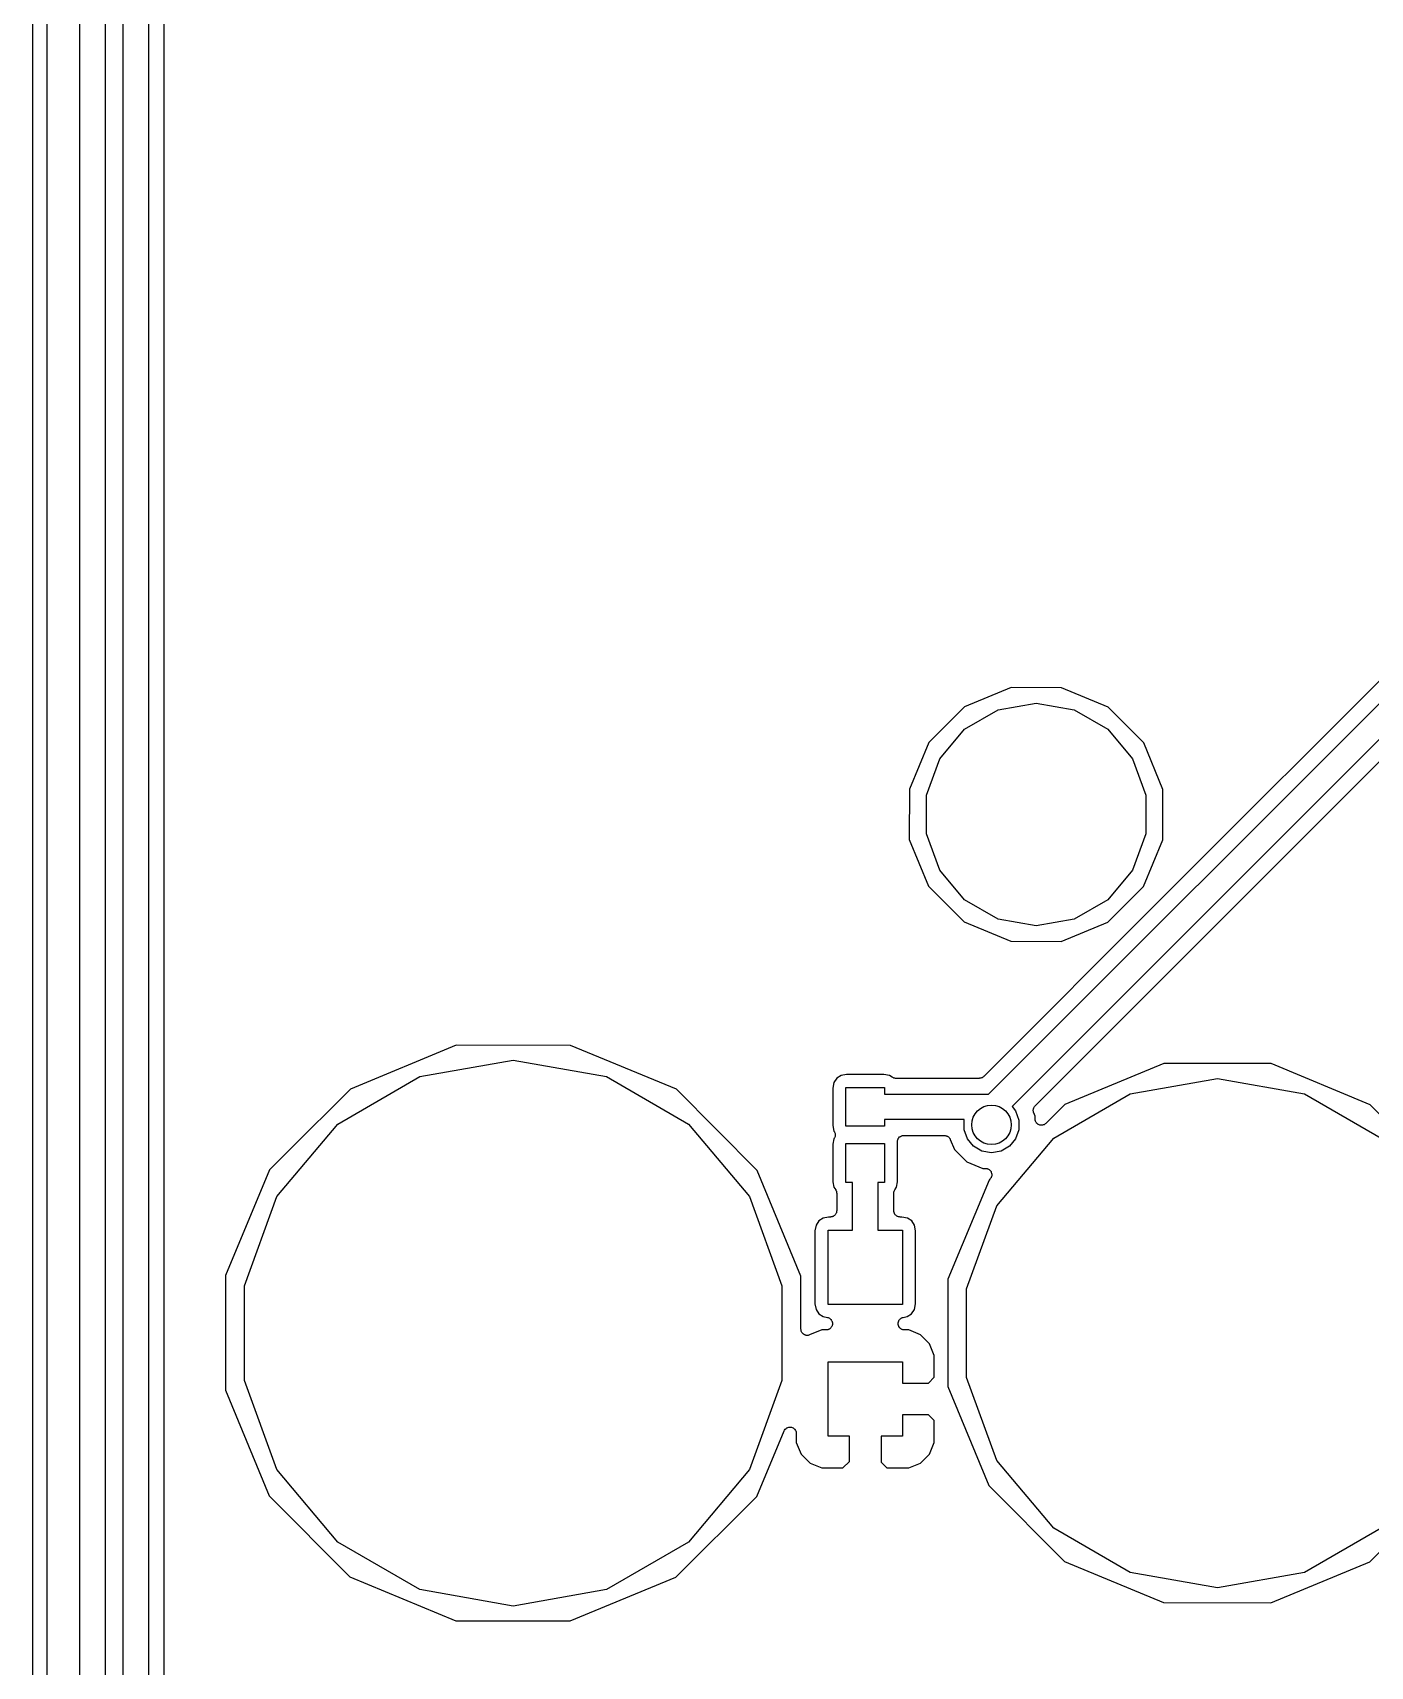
# Model space of a CAD drawing. Extents: x 51 to 137, y -158 to -25.
# Drawn here: x 50.69 to 72.12, y -79.39 to -53.22 of the extents above; entities that cross this region are included whole.
import ezdxf

# ---------------------------------------------------------------- set-up
doc = ezdxf.new("R2010")
doc.units = 0
doc.header["$MEASUREMENT"] = 0
doc.layers.add('BLACK', color=7, linetype='CONTINUOUS')

msp = doc.modelspace()

# ---------------------------------------------------------------- linework, layer by layer
at = {"layer": 'Black'}
for p, q in [((50.6857, -119.921), (50.6857, -28.1813)), ((50.9143, -28.1913), (50.9143, -119.916)), ((51.4426, -98.4944), (51.4426, -35.4498)), ((51.849, -35.534), (51.849, -98.4102)), ((52.1332, -98.1812), (52.1332, -35.6937)), ((52.5396, -35.7779), (52.5396, -97.978)), ((52.7936, -84.6106), (52.7936, -35.9252)), ((66.0016, -70.2234), (82.6594, -53.5656)), ((82.4727, -53.3931), (68.7963, -67.0696)), ((82.8873, -53.9125), (66.3772, -70.4225)), ((66.7471, -70.4119), (82.9627, -54.1963)), ((66.3615, -63.7104), (65.6144, -64.0191)), ((67.1699, -63.7112), (66.3615, -63.7104)), ((67.9164, -64.0212), (67.1699, -63.7112)), ((65.6144, -64.0191), (65.0423, -64.5903)), ((65.6167, -64.3756), (66.1535, -64.0656)), ((66.1535, -64.0656), (66.7639, -63.958)), ((66.7639, -63.958), (67.3743, -64.0656)), ((67.3743, -64.0656), (67.9111, -64.3756)), ((68.4875, -64.5933), (67.9164, -64.0212)), ((65.2182, -64.8504), (65.6167, -64.3756)), ((67.9111, -64.3756), (68.3096, -64.8504)), ((65.0423, -64.5903), (64.7323, -65.3368)), ((68.7963, -65.3404), (68.4875, -64.5933)), ((65.0062, -65.4329), (65.2182, -64.8504)), ((68.3096, -64.8504), (68.5216, -65.4329)), ((64.7323, -65.3368), (64.7315, -66.1452)), ((68.7955, -66.1488), (68.7963, -65.3404)), ((65.0062, -66.0527), (65.0062, -65.4329)), ((68.5216, -65.4329), (68.5216, -66.0527)), ((64.7315, -66.1452), (65.0402, -66.8923)), ((65.2182, -66.6352), (65.0062, -66.0527)), ((68.5216, -66.0527), (68.3096, -66.6352)), ((68.4855, -66.8953), (68.7955, -66.1488)), ((65.6167, -67.11), (65.2182, -66.6352)), ((68.3096, -66.6352), (67.9111, -67.11)), ((65.0402, -66.8923), (65.6114, -67.4644)), ((67.9134, -67.4664), (68.4855, -66.8953)), ((66.1535, -67.42), (65.6167, -67.11)), ((68.7963, -67.0696), (65.9262, -69.9396)), ((67.9111, -67.11), (67.3743, -67.42)), ((65.6114, -67.4644), (66.3579, -67.7744)), ((66.7639, -67.5276), (66.1535, -67.42)), ((67.3743, -67.42), (66.7639, -67.5276)), ((67.1663, -67.7752), (67.9134, -67.4664)), ((66.3579, -67.7744), (67.1663, -67.7752)), ((57.4714, -69.4403), (55.7764, -70.1407)), ((59.3054, -69.4419), (57.4714, -69.4403)), ((60.9992, -70.1452), (59.3054, -69.4419)), ((56.8888, -69.9422), (58.3844, -69.6785)), ((58.3844, -69.6785), (59.88, -69.9422)), ((68.812, -69.7325), (67.2243, -70.3884)), ((70.5298, -69.734), (68.812, -69.7325)), ((72.1162, -70.3927), (70.5298, -69.734)), ((55.5737, -70.7015), (56.8888, -69.9422)), ((59.88, -69.9422), (61.1951, -70.7015)), ((63.5248, -70.0369), (63.5067, -70.1268)), ((63.5067, -70.1268), (63.5067, -70.7267)), ((63.5704, -69.9693), (63.5248, -70.0369)), ((63.6387, -69.9244), (63.5704, -69.9693)), ((63.7257, -69.9076), (63.6387, -69.9244)), ((63.7159, -70.7365), (63.7159, -70.1167)), ((63.7159, -70.1167), (64.3357, -70.1167)), ((64.3256, -69.9076), (63.7257, -69.9076)), ((64.4156, -69.9256), (64.3256, -69.9076)), ((64.3357, -70.1167), (64.3357, -70.2234)), ((64.4547, -69.952), (64.4156, -69.9256)), ((64.466, -69.9571), (64.4547, -69.952)), ((64.4768, -69.9633), (64.466, -69.9571)), ((64.482, -69.9642), (64.4768, -69.9633)), ((64.4869, -69.9664), (64.482, -69.9642)), ((64.4993, -69.9672), (64.4869, -69.9664)), ((64.5115, -69.9694), (64.4993, -69.9672)), ((65.8543, -69.9694), (64.5115, -69.9694)), ((65.8587, -69.9686), (65.8543, -69.9694)), ((65.8632, -69.969), (65.8587, -69.9686)), ((65.876, -69.9656), (65.8632, -69.969)), ((65.8891, -69.9633), (65.876, -69.9656)), ((65.893, -69.961), (65.8891, -69.9633)), ((65.8973, -69.9599), (65.893, -69.961)), ((65.9081, -69.9523), (65.8973, -69.9599)), ((65.9196, -69.9456), (65.9081, -69.9523)), ((65.9225, -69.9422), (65.9196, -69.9456)), ((65.9262, -69.9396), (65.9225, -69.9422)), ((68.2718, -70.2177), (69.6671, -69.9717)), ((69.6671, -69.9717), (71.0624, -70.2177)), ((55.7764, -70.1407), (54.7772, -71.1381)), ((62.2949, -71.4432), (60.9992, -70.1452)), ((64.3357, -70.2234), (66.0016, -70.2234)), ((67.2243, -70.3884), (66.9205, -70.6918)), ((67.0448, -70.9261), (68.2718, -70.2177)), ((71.0624, -70.2177), (72.2894, -70.9261)), ((73.3299, -71.6084), (72.1162, -70.3927)), ((65.6117, -70.6298), (64.3357, -70.6298)), ((64.3357, -70.6298), (64.3357, -70.7365)), ((65.6091, -70.6369), (65.6117, -70.6298)), ((65.6091, -70.7919), (65.6091, -70.6369)), ((66.3772, -70.4225), (66.4349, -70.4913)), ((66.4349, -70.4913), (66.4879, -70.6369)), ((66.4879, -70.6369), (66.4879, -70.7919)), ((66.7174, -70.4881), (66.7183, -70.4815)), ((66.7198, -70.499), (66.7174, -70.4881)), ((66.7177, -70.4749), (66.7206, -70.4642)), ((66.7183, -70.4815), (66.7177, -70.4749)), ((66.7208, -70.51), (66.7198, -70.499)), ((66.7206, -70.4642), (66.722, -70.4531)), ((66.7236, -70.5161), (66.7208, -70.51)), ((66.722, -70.4531), (66.7251, -70.4472)), ((66.725, -70.5226), (66.7236, -70.5161)), ((66.7471, -70.5761), (66.725, -70.5226)), ((66.7251, -70.4472), (66.7268, -70.4408)), ((66.7268, -70.4408), (66.7332, -70.4317)), ((66.7332, -70.4317), (66.7384, -70.4218)), ((66.7384, -70.4218), (66.7433, -70.4173)), ((66.7433, -70.4173), (66.7471, -70.4119)), ((66.7471, -70.6198), (66.7471, -70.5761)), ((66.7494, -70.6329), (66.7471, -70.6198)), ((66.7505, -70.6461), (66.7494, -70.6329)), ((66.7524, -70.6502), (66.7505, -70.6461)), ((66.7532, -70.6546), (66.7524, -70.6502)), ((66.7598, -70.6661), (66.7532, -70.6546)), ((54.5975, -71.8648), (55.5737, -70.7015)), ((61.1951, -70.7015), (62.1713, -71.8648)), ((63.5067, -70.7267), (63.5236, -70.8137)), ((63.5236, -70.8137), (63.5278, -70.82)), ((63.5278, -70.82), (63.5304, -70.826)), ((63.5336, -70.9215), (63.5297, -70.9267)), ((63.5304, -70.826), (63.5342, -70.8313)), ((63.5369, -70.9107), (63.5336, -70.9215)), ((63.5342, -70.8313), (63.5373, -70.8421)), ((63.5414, -70.9004), (63.5369, -70.9107)), ((63.5373, -70.8421), (63.5417, -70.8524)), ((63.5419, -70.8939), (63.5414, -70.9004)), ((63.5417, -70.8524), (63.5421, -70.8589)), ((63.5438, -70.8877), (63.5419, -70.8939)), ((63.5421, -70.8589), (63.5439, -70.8652)), ((63.5439, -70.8652), (63.5431, -70.8764)), ((63.5431, -70.8764), (63.5438, -70.8877)), ((64.3357, -70.7365), (63.7159, -70.7365)), ((64.5633, -70.9218), (64.5739, -70.9087)), ((64.5739, -70.9087), (64.5747, -70.9082)), ((64.5747, -70.9082), (64.5752, -70.9076)), ((64.5752, -70.9076), (64.5898, -70.8992)), ((64.5898, -70.8992), (64.6042, -70.8905)), ((64.6042, -70.8905), (64.605, -70.8904)), ((64.605, -70.8904), (64.6058, -70.8899)), ((64.6058, -70.8899), (64.6223, -70.887)), ((64.6223, -70.887), (64.6388, -70.8838)), ((64.6388, -70.8838), (64.6397, -70.884)), ((64.6397, -70.884), (64.6405, -70.8838)), ((64.6405, -70.8838), (65.2948, -70.8838)), ((65.2948, -70.8838), (65.3014, -70.885)), ((65.3014, -70.885), (65.3081, -70.8847)), ((65.3081, -70.8847), (65.3186, -70.888)), ((65.3186, -70.888), (65.3295, -70.8899)), ((65.3295, -70.8899), (65.3353, -70.8933)), ((65.3353, -70.8933), (65.3418, -70.8953)), ((65.3418, -70.8953), (65.3505, -70.902)), ((65.3505, -70.902), (65.3601, -70.9076)), ((65.3601, -70.9076), (65.3644, -70.9127)), ((65.3644, -70.9127), (65.3697, -70.9168)), ((65.3697, -70.9168), (65.3757, -70.9261)), ((65.6621, -70.9375), (65.6091, -70.7919)), ((66.4879, -70.7919), (66.4349, -70.9375)), ((66.7654, -70.6781), (66.7598, -70.6661)), ((66.7686, -70.6813), (66.7654, -70.6781)), ((66.7708, -70.6851), (66.7686, -70.6813)), ((66.781, -70.6937), (66.7708, -70.6851)), ((66.7903, -70.7031), (66.781, -70.6937)), ((66.7944, -70.705), (66.7903, -70.7031)), ((66.7978, -70.7078), (66.7944, -70.705)), ((66.8103, -70.7124), (66.7978, -70.7078)), ((66.8223, -70.718), (66.8103, -70.7124)), ((66.8268, -70.7184), (66.8223, -70.718)), ((66.831, -70.7199), (66.8268, -70.7184)), ((66.8442, -70.7199), (66.831, -70.7199)), ((66.8575, -70.7211), (66.8442, -70.7199)), ((66.8618, -70.72), (66.8575, -70.7211)), ((66.8662, -70.72), (66.8618, -70.72)), ((66.8787, -70.7154), (66.8662, -70.72)), ((66.8915, -70.712), (66.8787, -70.7154)), ((66.8952, -70.7094), (66.8915, -70.712)), ((66.8994, -70.7079), (66.8952, -70.7094)), ((66.9096, -70.6994), (66.8994, -70.7079)), ((66.9205, -70.6918), (66.9096, -70.6994)), ((54.7768, -71.1387), (54.4779, -71.4376)), ((54.7772, -71.1381), (54.7768, -71.1387)), ((63.5248, -70.936), (63.5067, -71.026)), ((63.5067, -71.026), (63.5067, -71.6259)), ((63.5271, -70.9326), (63.5248, -70.936)), ((63.5297, -70.9267), (63.5271, -70.9326)), ((63.7159, -71.6357), (63.7159, -71.0159)), ((63.7159, -71.0159), (64.3357, -71.0159)), ((64.3357, -71.0159), (64.3357, -71.6357)), ((64.5402, -70.9695), (64.5405, -70.9686)), ((64.5405, -70.9863), (64.5402, -70.9695)), ((64.5405, -70.9678), (64.5462, -70.952)), ((64.5405, -70.9686), (64.5405, -70.9678)), ((64.5405, -71.003), (64.5405, -70.9863)), ((64.5408, -71.0039), (64.5405, -71.003)), ((64.5408, -71.0048), (64.5408, -71.0039)), ((64.5449, -71.0257), (64.5408, -71.0048)), ((64.5449, -71.6256), (64.5449, -71.0257)), ((64.5462, -70.952), (64.5517, -70.9361)), ((64.5517, -70.9361), (64.5522, -70.9354)), ((64.5522, -70.9354), (64.5525, -70.9346)), ((64.5525, -70.9346), (64.5633, -70.9218)), ((65.3757, -70.9261), (65.3828, -70.9346)), ((65.3828, -70.9346), (65.3851, -70.9409)), ((65.3851, -70.9409), (65.3887, -70.9466)), ((65.3887, -70.9466), (65.456, -71.1096)), ((65.456, -71.1096), (65.6523, -71.3062)), ((65.7617, -71.0562), (65.6621, -70.9375)), ((65.8959, -71.1337), (65.7617, -71.0562)), ((66.0485, -71.1606), (65.8959, -71.1337)), ((66.2011, -71.1337), (66.0485, -71.1606)), ((66.1341, -72.0114), (67.0448, -70.9261)), ((66.3353, -71.0562), (66.2011, -71.1337)), ((66.4349, -70.9375), (66.3353, -71.0562)), ((54.4779, -71.4376), (53.7751, -73.1302)), ((62.9953, -73.1382), (62.2949, -71.4432)), ((65.6523, -71.3062), (65.9089, -71.4128)), ((65.9089, -71.4128), (65.9527, -71.4128)), ((65.9527, -71.4128), (65.9658, -71.4151)), ((65.9658, -71.4151), (65.979, -71.4163)), ((65.979, -71.4163), (65.983, -71.4182)), ((65.983, -71.4182), (65.9874, -71.419)), ((65.9874, -71.419), (65.9989, -71.4256)), ((65.9989, -71.4256), (66.0109, -71.4312)), ((66.0109, -71.4312), (66.0141, -71.4344)), ((66.0141, -71.4344), (66.018, -71.4366)), ((66.018, -71.4366), (66.0265, -71.4468)), ((63.5067, -71.6259), (63.5236, -71.7129)), ((63.8226, -71.6357), (63.7159, -71.6357)), ((63.8226, -72.4002), (63.8226, -71.6357)), ((64.3357, -71.6357), (64.229, -71.6357)), ((64.229, -71.6357), (64.229, -72.4002)), ((64.5268, -71.7155), (64.5449, -71.6256)), ((66.0086, -71.6021), (65.3499, -73.1885)), ((66.0244, -71.5863), (66.0086, -71.6021)), ((66.032, -71.5755), (66.0244, -71.5863)), ((66.0265, -71.4468), (66.0359, -71.4562)), ((66.0405, -71.5653), (66.032, -71.5755)), ((66.0359, -71.4562), (66.0378, -71.4603)), ((66.0378, -71.4603), (66.0406, -71.4637)), ((66.0421, -71.5611), (66.0405, -71.5653)), ((66.0406, -71.4637), (66.0452, -71.4762)), ((66.0446, -71.5574), (66.0421, -71.5611)), ((66.0481, -71.5446), (66.0446, -71.5574)), ((66.0452, -71.4762), (66.0508, -71.4882)), ((66.0526, -71.5321), (66.0481, -71.5446)), ((66.0508, -71.4882), (66.0511, -71.4927)), ((66.0511, -71.4927), (66.0527, -71.4969)), ((66.0538, -71.5234), (66.0526, -71.5277)), ((66.0526, -71.5277), (66.0526, -71.5321)), ((66.0527, -71.4969), (66.0527, -71.5101)), ((66.0527, -71.5101), (66.0538, -71.5234)), ((54.0781, -73.2919), (54.5975, -71.8648)), ((62.1713, -71.8648), (62.6907, -73.2919)), ((63.5236, -71.7129), (63.5519, -71.7559)), ((63.5519, -71.7559), (63.5566, -71.7668)), ((63.5566, -71.7668), (63.5625, -71.777)), ((63.5625, -71.777), (63.5635, -71.7828)), ((63.5635, -71.7828), (63.5659, -71.7883)), ((63.5659, -71.7883), (63.5666, -71.8001)), ((63.5666, -71.8001), (63.5686, -71.8117)), ((63.5686, -71.8117), (63.5686, -72.0894)), ((64.483, -71.8115), (64.4852, -71.7993)), ((64.483, -72.0894), (64.483, -71.8115)), ((64.4852, -71.7993), (64.486, -71.7869)), ((64.486, -71.7869), (64.4882, -71.782)), ((64.4882, -71.782), (64.4891, -71.7768)), ((64.4891, -71.7768), (64.4953, -71.766)), ((64.4953, -71.766), (64.5004, -71.7547)), ((64.5004, -71.7547), (64.5268, -71.7155)), ((63.3517, -72.2079), (63.2833, -72.2528)), ((63.4387, -72.191), (63.3517, -72.2079)), ((63.467, -72.191), (63.4387, -72.191)), ((63.4758, -72.1895), (63.467, -72.191)), ((63.4846, -72.1895), (63.4758, -72.1895)), ((63.493, -72.1864), (63.4846, -72.1895)), ((63.5017, -72.1849), (63.493, -72.1864)), ((63.5094, -72.1805), (63.5017, -72.1849)), ((63.5178, -72.1774), (63.5094, -72.1805)), ((63.5246, -72.1717), (63.5178, -72.1774)), ((63.5323, -72.1673), (63.5246, -72.1717)), ((63.538, -72.1604), (63.5323, -72.1673)), ((63.5448, -72.1547), (63.538, -72.1604)), ((63.5493, -72.147), (63.5448, -72.1547)), ((63.555, -72.1402), (63.5493, -72.147)), ((63.558, -72.1319), (63.555, -72.1402)), ((63.5625, -72.1242), (63.558, -72.1319)), ((63.564, -72.1154), (63.5625, -72.1242)), ((63.5671, -72.1071), (63.564, -72.1154)), ((63.5686, -72.0894), (63.5671, -72.0982)), ((63.5671, -72.0982), (63.5671, -72.1071)), ((64.4845, -72.0982), (64.483, -72.0894)), ((64.4845, -72.1071), (64.4845, -72.0982)), ((64.4876, -72.1154), (64.4845, -72.1071)), ((64.4891, -72.1242), (64.4876, -72.1154)), ((64.4936, -72.1319), (64.4891, -72.1242)), ((64.4966, -72.1402), (64.4936, -72.1319)), ((64.5023, -72.147), (64.4966, -72.1402)), ((64.5068, -72.1547), (64.5023, -72.147)), ((64.5136, -72.1604), (64.5068, -72.1547)), ((64.5193, -72.1673), (64.5136, -72.1604)), ((64.527, -72.1717), (64.5193, -72.1673)), ((64.5338, -72.1774), (64.527, -72.1717)), ((64.5422, -72.1805), (64.5338, -72.1774)), ((64.5499, -72.1849), (64.5422, -72.1805)), ((64.5586, -72.1864), (64.5499, -72.1849)), ((64.567, -72.1895), (64.5586, -72.1864)), ((64.5758, -72.1895), (64.567, -72.1895)), ((64.5846, -72.191), (64.5758, -72.1895)), ((64.6126, -72.191), (64.5846, -72.191)), ((64.7026, -72.2091), (64.6126, -72.191)), ((64.7701, -72.2546), (64.7026, -72.2091)), ((65.6496, -73.3428), (66.1341, -72.0114)), ((63.2378, -72.3203), (63.2197, -72.4103)), ((63.2197, -72.4103), (63.2197, -73.5842)), ((63.2833, -72.2528), (63.2378, -72.3203)), ((63.4289, -73.594), (63.4289, -72.4002)), ((63.4289, -72.4002), (63.8226, -72.4002)), ((64.229, -72.4002), (64.6227, -72.4002)), ((64.6227, -72.4002), (64.6227, -73.594)), ((64.815, -72.323), (64.7701, -72.2546)), ((64.8319, -72.41), (64.815, -72.323)), ((64.8319, -73.5839), (64.8319, -72.41)), ((53.7751, -73.1302), (53.7739, -74.5075)), ((62.9946, -73.9863), (62.9953, -73.1382)), ((65.3499, -73.1885), (65.3484, -74.9063)), ((54.0781, -74.8105), (54.0781, -73.2919)), ((62.6907, -73.2919), (62.6907, -74.8105)), ((65.6496, -74.7596), (65.6496, -73.3428)), ((63.2197, -73.5842), (63.2366, -73.6712)), ((63.2366, -73.6712), (63.2815, -73.7396)), ((63.2815, -73.7396), (63.349, -73.7851)), ((63.349, -73.7851), (63.4191, -73.7992)), ((63.4191, -73.7992), (63.4263, -73.802)), ((64.6227, -73.594), (63.4289, -73.594)), ((64.6266, -73.8019), (64.6341, -73.7991)), ((64.6341, -73.7991), (64.6999, -73.7863)), ((64.6999, -73.7863), (64.7683, -73.7414)), ((64.7683, -73.7414), (64.8138, -73.6739)), ((64.8138, -73.6739), (64.8319, -73.5839)), ((62.9965, -73.9973), (62.9946, -73.9863)), ((62.997, -74.0084), (62.9965, -73.9973)), ((62.9995, -74.0145), (62.997, -74.0084)), ((63.0007, -74.0211), (62.9995, -74.0145)), ((63.0062, -74.0307), (63.0007, -74.0211)), ((63.0105, -74.041), (63.0062, -74.0307)), ((63.015, -74.0459), (63.0105, -74.041)), ((63.0183, -74.0516), (63.015, -74.0459)), ((63.0268, -74.0588), (63.0183, -74.0516)), ((63.0343, -74.067), (63.0268, -74.0588)), ((63.3279, -74.0004), (63.135, -74.0803)), ((63.3991, -74.0004), (63.3279, -74.0004)), ((63.4067, -73.9991), (63.3991, -74.0004)), ((63.4144, -73.9992), (63.4067, -73.9991)), ((63.424, -73.996), (63.4144, -73.9992)), ((63.4339, -73.9943), (63.424, -73.996)), ((63.4263, -73.802), (63.4339, -73.8033)), ((63.4339, -73.8033), (63.4426, -73.8084)), ((63.4405, -73.9904), (63.4339, -73.9943)), ((63.4479, -73.988), (63.4405, -73.9904)), ((63.4426, -73.8084), (63.452, -73.812)), ((63.4557, -73.9817), (63.4479, -73.988)), ((63.452, -73.812), (63.4578, -73.8171)), ((63.4644, -73.9766), (63.4557, -73.9817)), ((63.4578, -73.8171), (63.4644, -73.821)), ((63.4644, -73.821), (63.4709, -73.8287)), ((63.4694, -73.9707), (63.4644, -73.9766)), ((63.4754, -73.9659), (63.4694, -73.9707)), ((63.4709, -73.8287), (63.4785, -73.8353)), ((63.4806, -73.9573), (63.4754, -73.9659)), ((63.4785, -73.8353), (63.4822, -73.8421)), ((63.4871, -73.9496), (63.4806, -73.9573)), ((63.4822, -73.8421), (63.4871, -73.848)), ((63.4871, -73.848), (63.4906, -73.8575)), ((63.4897, -73.9424), (63.4871, -73.9496)), ((63.4938, -73.9358), (63.4897, -73.9424)), ((63.4906, -73.8575), (63.4954, -73.8663)), ((63.4957, -73.9259), (63.4938, -73.9358)), ((63.4954, -73.8663), (63.4965, -73.8739)), ((63.4992, -73.9164), (63.4957, -73.9259)), ((63.4965, -73.8739), (63.4992, -73.8812)), ((63.4992, -73.8812), (63.4992, -73.8912)), ((63.4992, -73.8912), (63.5007, -73.9012)), ((63.5007, -73.9012), (63.4992, -73.9087)), ((63.4992, -73.9087), (63.4992, -73.9164)), ((64.5519, -73.9005), (64.5534, -73.8909)), ((64.5534, -73.9084), (64.5519, -73.9005)), ((64.5534, -73.8812), (64.5562, -73.8736)), ((64.5534, -73.8909), (64.5534, -73.8812)), ((64.5534, -73.9164), (64.5534, -73.9084)), ((64.5568, -73.9256), (64.5534, -73.9164)), ((64.5562, -73.8736), (64.5574, -73.8657)), ((64.5586, -73.9352), (64.5568, -73.9256)), ((64.5574, -73.8657), (64.5622, -73.8572)), ((64.5627, -73.9421), (64.5586, -73.9352)), ((64.5622, -73.8572), (64.5655, -73.848)), ((64.5655, -73.9496), (64.5627, -73.9421)), ((64.5655, -73.848), (64.5706, -73.8419)), ((64.5718, -73.9571), (64.5655, -73.9496)), ((64.5706, -73.8419), (64.5745, -73.8348)), ((64.5768, -73.9654), (64.5718, -73.9571)), ((64.5745, -73.8348), (64.5819, -73.8284)), ((64.583, -73.9705), (64.5768, -73.9654)), ((64.5819, -73.8284), (64.5882, -73.821)), ((64.5882, -73.9766), (64.583, -73.9705)), ((64.5882, -73.821), (64.5951, -73.817)), ((64.5966, -73.9815), (64.5882, -73.9766)), ((64.5951, -73.817), (64.6012, -73.8117)), ((64.6042, -73.9876), (64.5966, -73.9815)), ((64.6012, -73.8117), (64.6103, -73.8082)), ((64.6118, -73.9903), (64.6042, -73.9876)), ((64.6103, -73.8082), (64.6187, -73.8033)), ((64.6187, -73.9943), (64.6118, -73.9903)), ((64.6187, -73.8033), (64.6266, -73.8019)), ((64.6283, -73.996), (64.6187, -73.9943)), ((64.6375, -73.9991), (64.6283, -73.996)), ((64.6456, -73.999), (64.6375, -73.9991)), ((64.6535, -74.0004), (64.6456, -73.999)), ((64.7237, -74.0004), (64.6535, -74.0004)), ((64.9105, -74.0777), (64.7237, -74.0004)), ((63.0402, -74.0701), (63.0343, -74.067)), ((63.0453, -74.0743), (63.0402, -74.0701)), ((63.0557, -74.0782), (63.0453, -74.0743)), ((63.0656, -74.0833), (63.0557, -74.0782)), ((63.0722, -74.0842), (63.0656, -74.0833)), ((63.0784, -74.0864), (63.0722, -74.0842)), ((63.0896, -74.0864), (63.0784, -74.0864)), ((63.1006, -74.0879), (63.0896, -74.0864)), ((63.1071, -74.0865), (63.1006, -74.0879)), ((63.1137, -74.0865), (63.1071, -74.0865)), ((63.1242, -74.0827), (63.1137, -74.0865)), ((63.135, -74.0803), (63.1242, -74.0827)), ((65.0534, -74.2206), (64.9105, -74.0777)), ((65.1307, -74.4074), (65.0534, -74.2206)), ((53.7739, -74.5075), (53.7739, -74.9651)), ((63.4289, -75.7022), (63.4289, -74.5084)), ((63.4289, -74.5084), (64.6227, -74.5084)), ((64.6227, -74.5084), (64.6227, -74.8513)), ((65.1307, -74.7584), (65.1307, -74.4074)), ((54.5975, -76.2376), (54.0781, -74.8105)), ((62.6907, -74.8105), (62.1713, -76.2376)), ((65.0378, -74.8513), (65.1307, -74.7584)), ((66.1341, -76.091), (65.6496, -74.7596)), ((53.7739, -74.9651), (54.4739, -76.6592)), ((64.6227, -74.8513), (65.0378, -74.8513)), ((65.3484, -74.9063), (66.0043, -76.494)), ((64.6227, -75.3593), (64.6227, -75.7022)), ((65.0378, -75.3593), (64.6227, -75.3593)), ((65.1307, -75.4522), (65.0378, -75.3593)), ((62.2904, -76.666), (62.7255, -75.6182)), ((62.7255, -75.6182), (62.7338, -75.6052)), ((62.7338, -75.6052), (62.7415, -75.5919)), ((62.7415, -75.5919), (62.7432, -75.5904)), ((62.7432, -75.5904), (62.7445, -75.5885)), ((62.7445, -75.5885), (62.7567, -75.5791)), ((62.7567, -75.5791), (62.7685, -75.5692)), ((62.7685, -75.5692), (62.7706, -75.5684)), ((62.7706, -75.5684), (62.7725, -75.567)), ((62.7725, -75.567), (62.7872, -75.5624)), ((62.7872, -75.5624), (62.8017, -75.5571)), ((62.8017, -75.5571), (62.8039, -75.5571)), ((62.8039, -75.5571), (62.8061, -75.5564)), ((62.8061, -75.5564), (62.8215, -75.5571)), ((62.8215, -75.5571), (62.8369, -75.5571)), ((62.8369, -75.5571), (62.8391, -75.5579)), ((62.8391, -75.5579), (62.8414, -75.558)), ((62.8414, -75.558), (62.8556, -75.5639)), ((62.8556, -75.5639), (62.8701, -75.5692)), ((62.8701, -75.5692), (62.8719, -75.5706)), ((62.8719, -75.5706), (62.874, -75.5715)), ((62.874, -75.5715), (62.8853, -75.5819)), ((62.8853, -75.5819), (62.8971, -75.5919)), ((62.8971, -75.5919), (62.8983, -75.5938)), ((62.8983, -75.5938), (62.9, -75.5954)), ((62.9, -75.5954), (62.9071, -75.6091)), ((62.9071, -75.6091), (62.9148, -75.6224)), ((62.9148, -75.6224), (62.9152, -75.6247)), ((62.9152, -75.6247), (62.9162, -75.6267)), ((62.9162, -75.6267), (62.9182, -75.642)), ((65.1307, -75.8032), (65.1307, -75.4522)), ((62.9182, -75.642), (62.9209, -75.6572)), ((62.9209, -75.6572), (62.9209, -75.8032)), ((62.9209, -75.8032), (62.9982, -75.99)), ((63.7718, -75.7022), (63.4289, -75.7022)), ((63.7718, -76.1053), (63.7718, -75.7022)), ((64.6227, -75.7022), (64.2798, -75.7022)), ((64.2798, -75.7022), (64.2798, -76.1173)), ((65.0534, -75.99), (65.1307, -75.8032)), ((62.9982, -75.99), (63.1411, -76.1329)), ((63.1411, -76.1329), (63.3279, -76.2102)), ((63.6669, -76.2102), (63.7718, -76.1053)), ((64.2798, -76.1173), (64.3727, -76.2102)), ((64.7237, -76.2102), (64.9105, -76.1329)), ((64.9105, -76.1329), (65.0534, -75.99)), ((67.0448, -77.1763), (66.1341, -76.091)), ((55.5737, -77.4009), (54.5975, -76.2376)), ((62.1713, -76.2376), (61.1951, -77.4009)), ((63.3279, -76.2102), (63.6669, -76.2102)), ((64.3727, -76.2102), (64.7237, -76.2102)), ((54.4739, -76.6592), (55.7696, -77.9572)), ((60.9924, -77.9617), (62.2904, -76.666)), ((66.0043, -76.494), (67.218, -77.7097)), ((72.1099, -77.714), (73.3256, -76.5003)), ((68.2718, -77.8847), (67.0448, -77.1763)), ((72.2894, -77.1763), (71.0624, -77.8847)), ((56.8888, -78.1602), (55.5737, -77.4009)), ((61.1951, -77.4009), (59.88, -78.1602)), ((67.218, -77.7097), (68.8044, -78.3684)), ((70.5222, -78.3699), (72.1099, -77.714)), ((55.7696, -77.9572), (57.4634, -78.6605)), ((59.2974, -78.6621), (60.9924, -77.9617)), ((69.6671, -78.1307), (68.2718, -77.8847)), ((71.0624, -77.8847), (69.6671, -78.1307)), ((58.3844, -78.4239), (56.8888, -78.1602)), ((59.88, -78.1602), (58.3844, -78.4239)), ((68.8044, -78.3684), (70.5222, -78.3699)), ((57.4634, -78.6605), (59.2974, -78.6621))]:
    msp.add_line(p, q, dxfattribs=at)
msp.add_circle((66.0485, -70.7144), 0.3175, dxfattribs=at)

doc.saveas('drawing.dxf')
